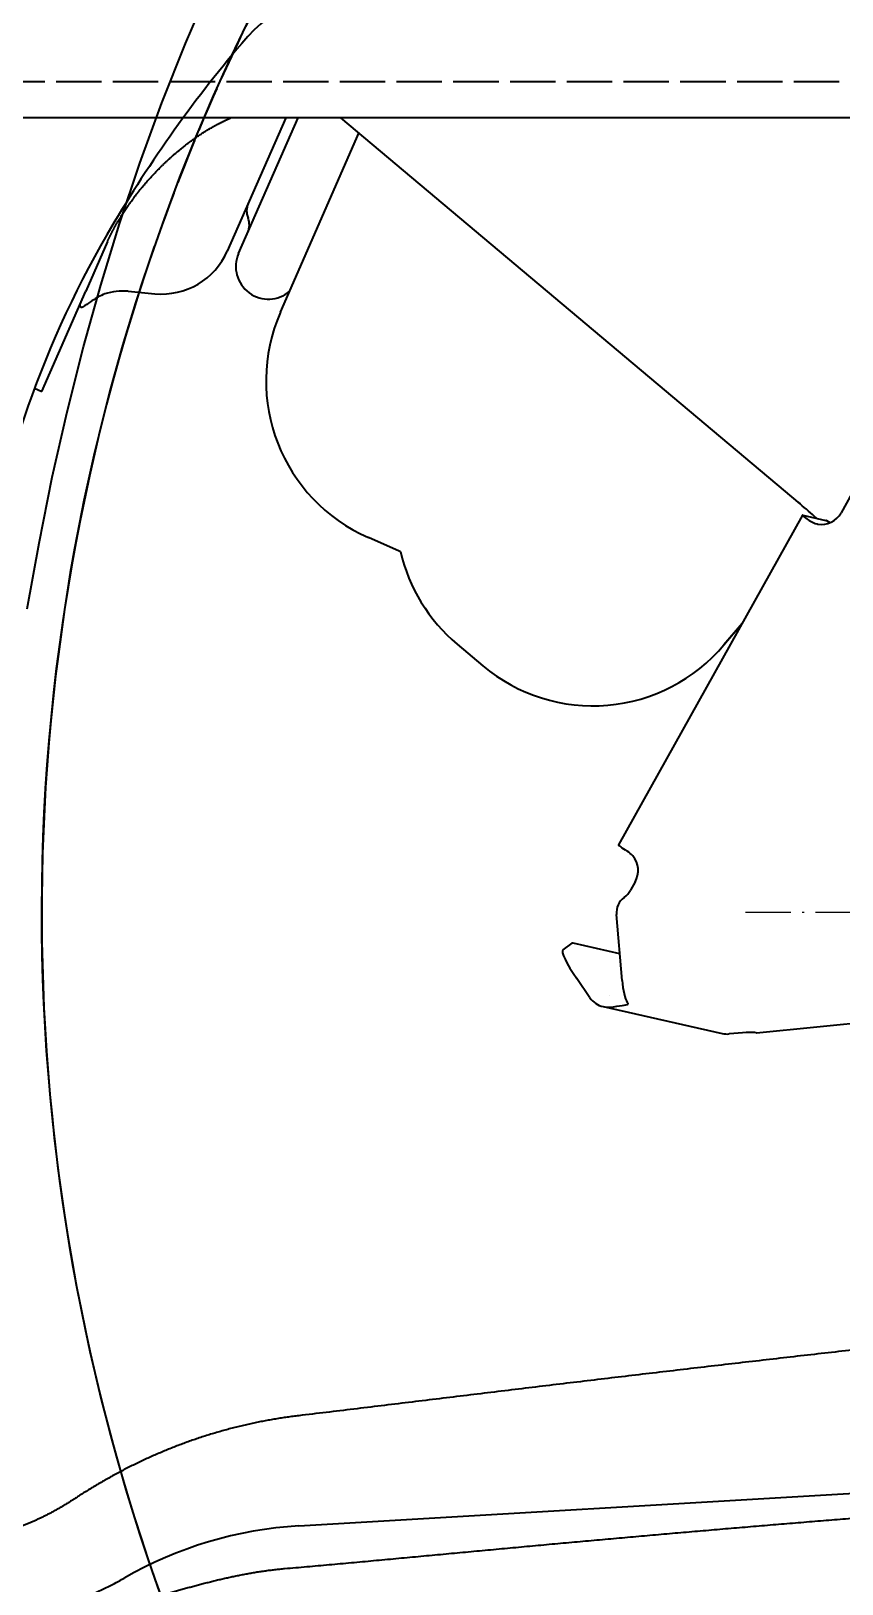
# Model space of a CAD drawing. Header units: millimetres. Extents: x 120 to 10915, y 515 to 8014.
# Drawn here: x 7711.1 to 7925.5, y 4512.3 to 4922.9 of the extents above; entities that cross this region are included whole.
import ezdxf

# ---------------------------------------------------------------- set-up
doc = ezdxf.new("R2010")
doc.units = ezdxf.units.MM
doc.linetypes.add('DASHDOT', pattern=[18.5, 12, -3, 0.5, -3])
doc.linetypes.add('DASHED', pattern=[15, 12, -3])
doc.layers.get('0').update_dxf_attribs({"lineweight": 13})
doc.layers.add('203_Chassis_left_side_view', color=7, linetype='Continuous', lineweight=13)

# ---------------------------------------------------------------- blocks, each defined once
blk = doc.blocks.new('2854281')
at = {"layer": '203_Chassis_left_side_view', "color": 2, "linetype": 'DASHDOT', "lineweight": 25}
blk.add_line((7900, 790), (8600, 790), dxfattribs=at)
at = {"layer": '203_Chassis_left_side_view', "color": 3, "lineweight": 35}
for start in [292.2753, 161.2829]:
    blk.add_arc((8250, 790), 536, start, 247.7247, dxfattribs=at)
at = {"layer": '203_Chassis_left_side_view', "color": 3, "linetype": 'DASHED', "lineweight": 35}
blk.add_arc((8250, 790), 536, 115.9399, 161.2829, dxfattribs=at)
blk = doc.blocks.new('2908045')
at = {"layer": '203_Chassis_left_side_view', "color": 3, "lineweight": 35}
for p, q in [((7778.44, 1000), (7763, 964.78)), ((7765.99, 964.12), (7781.72, 1000)), ((7914.44, 897.89), (7792.97, 1000)), ((7777.06, 948.58), (7797.81, 995.93)), ((7731.36, 967.33), (7725.58, 954.15)), ((7713.96, 927.65), (7725.58, 954.15)), ((7736.78, 954.13), (7743.86, 953.48)), ((7712, 928.51), (7713.96, 927.65)), ((7912.74, 899.32), (7913.31, 898.85)), ((7929.06, 902.42), (7925.24, 895.56)), ((7913.87, 898.37), (7914.44, 897.89)), ((7915.02, 894.9), (7866.43, 807.74)), ((7915.18, 894.91), (7921.2, 893.55)), ((7922.34, 892.94), (7921.47, 893.44)), ((7808.47, 885.43), (7800.32, 889)), ((7808.8, 885.28), (7808.47, 885.43)), ((7899.08, 866.3), (7894.3, 860.62)), ((7894.3, 860.62), (7898.24, 865.31)), ((7823.77, 860.83), (7830.58, 855.1)), ((7870.82, 797.94), (7869.62, 795.78)), ((7867.36, 771.92), (7865.88, 789.32)), ((7854.11, 781.73), (7851.71, 779.98)), ((7866.76, 778.97), (7854.4, 781.76)), ((7858.87, 767.34), (7855.39, 772.39)), ((7863.98, 767.86), (7863.92, 767.85)), ((7862.34, 764.98), (7893.78, 757.88)), ((7864.17, 764.87), (7864.23, 764.88)), ((7902.91, 758.06), (7947.11, 762.49)), ((7895.61, 757.77), (7895.67, 757.78))]:
    blk.add_line(p, q, dxfattribs=at)
for centre, radius, start, end in [((7773.12, 975.41), 5, 157.4891, 201.9), ((7763.84, 971.68), 5, 336.327, 21.9), ((7745.6, 972.4), 19, 264.7627, 336.3274), ((7773.86, 960.67), 8.6, 156.327, 311.1046), ((7818.48, 930.42), 45.23, 156.3271, 246.327), ((7837.15, 805.9), 120.16, 47.2298, 49.9625), ((7919.92, 897.55), 5.03, 238.9371, 257.6457), ((7920.09, 898.16), 5.67, 257.2826, 260.0039), ((7852.87, 895.45), 45.23, 192.9859, 229.95), ((7906.56, 863.11), 8.6, 165.1722, 170.7222), ((7859.68, 889.73), 45.23, 229.95, 319.95), ((7865.53, 800.92), 6.07, 39.9203, 58.111), ((7868.79, 765.7), 0.0981, 307.3948, 11.4147)]:
    blk.add_arc(centre, radius, start, end, dxfattribs=at)
for centre, major_axis, ratio, start_param, end_param in [((7920.16, 898.48), (1.32, 5.85), 0.974265, 3.187893, 4.418852), ((7920.26, 891.98), (-5.24, 2.92), 0.065219, 0.000001, 1.013012), ((7920.26, 891.98), (-5.24, 2.92), 0.065219, 6.065238, 6.283185), ((7911.49, 876.11), (-9.99, -17.33), 0.215765, 3.141585, 3.208435), ((7871.67, 804.82), (5.24, -2.92), 0.065219, 3.141593, 4.154605), ((7865.75, 800.86), (1.32, 5.85), 0.974265, 4.418852, 5.649812), ((7870.74, 789.81), (1.1, 4.88), 0.974265, 0.843022, 1.885173), ((7864.55, 798.71), (1.32, 5.85), 0.974265, 3.984615, 4.418852), ((7859.99, 773.64), (-5.88, 8.09), 0.15079, 6.112883, 6.283185), ((7857.59, 771.89), (-5.88, 8.09), 0.15079, 0, 1.400494), ((7868.68, 771.62), (0.6, -5.97), 0.214359, 4.640968, 5.871928), ((7863.66, 770.83), (1.32, 5.85), 0.974265, 2.408772, 3.141552), ((7863.66, 770.83), (1.32, 5.85), 0.974265, 3.141552, 3.455969), ((7862.91, 765.17), (-5.98, -0.51), 0.069701, 1.787367, 3.018327), ((7895.1, 763.73), (1.32, 5.85), 0.974265, 3.141552, 3.455969), ((7896.99, 757.48), (-5.98, -0.51), 0.069701, 3.358164, 4.92896), ((7902.32, 764.03), (0.6, -5.97), 0.214359, 6.211765, 6.283265)]:
    blk.add_ellipse(centre, major_axis=major_axis, ratio=ratio, start_param=start_param, end_param=end_param, dxfattribs=at)
for points, degree, knots in [([(7731.36, 967.33), (7732.2, 969.23), (7733.24, 971.23), (7734.43, 973.28), (7737.4, 977.84), (7741, 982.37), (7743.14, 984.8), (7746.89, 988.63), (7751.11, 992.17), (7752.8, 993.48), (7755.92, 995.71), (7759.28, 997.7), (7760.79, 998.53), (7762.35, 999.29), (7763.96, 1000)], 5, [0, 0, 0, 0, 0, 0, 35.525743, 35.525743, 35.525743, 78.63817, 78.63817, 78.63817, 105.547315, 105.547315, 105.547315, 126.474674, 126.474674, 126.474674, 126.474674, 126.474674, 126.474674]), ([(7736.78, 954.13), (7735.74, 954.23), (7733.65, 954.18), (7730.38, 953.53), (7727.53, 951.88), (7725.85, 950.65), (7724.12, 949.46), (7724.01, 950.56), (7724.24, 951.09)], 3, [0, 0, 0, 0, 3.116662, 6.233324, 9.982643, 12.445053, 13.460129, 14.700413, 14.700413, 14.700413, 14.700413])]:
    blk.add_open_spline(points, degree=degree, knots=knots, dxfattribs=at)
blk.add_open_spline([(7868.71, 766.1), (7868.77, 766), (7868.82, 765.91), (7868.86, 765.84), (7868.88, 765.77), (7868.89, 765.72)], degree=5, dxfattribs=at)
blk = doc.blocks.new('3324728_1')
at = {"layer": '203_Chassis_left_side_view', "color": 3, "lineweight": 35}
blk.add_line((7781.92, 627.67), (8103.05, 646.54), dxfattribs=at)
for centre, radius, start, end in [((7804.97, 987.37), 49.99, 95.4365, 139.7675), ((8033.99, 793.58), 350, 139.7637, 149.9079), ((7960.45, 836.2), 265, 149.9079, 173), ((7788.07, 522.85), 105, 93.3624, 119.8855)]:
    blk.add_arc(centre, radius, start, end, dxfattribs=at)
for points in [[(8072.76, 690.37), (8014.5, 684.03), (7956.44, 677.04), (7898.11, 671.39), (7840, 663.73), (7781.89, 656.82)], [(7781.89, 656.82), (7769.48, 655.34), (7757.22, 652.43), (7745.38, 648), (7734.2, 642.3), (7723.71, 635.57)], [(8014.2, 636.72), (7967.02, 632.64), (7919.8, 629.01), (7872.47, 625.54), (7825.29, 620.37), (7778.16, 616.32)], [(7723.71, 635.57), (7720.37, 633.41), (7717.32, 631.4), (7713.91, 629.7), (7710.48, 628.25), (7706.91, 627.02)], [(7778.16, 616.32), (7767.66, 615.42), (7757.43, 612.99), (7747.65, 609.93), (7737.92, 606.83), (7728.17, 604.26)], [(7673.62, 598.69), (7686.33, 599.54), (7699.08, 600.92), (7711.78, 603.22), (7724.4, 607.35), (7735.76, 613.89)]]:
    blk.add_open_spline(points, degree=5, dxfattribs=at)
blk = doc.blocks.new('2838266')
at = {"layer": '203_Chassis_left_side_view', "color": 4, "linetype": 'DASHED', "lineweight": 35}
blk.add_line((8824.749756, 1009.5), (7200, 1009.5), dxfattribs=at)
blk = doc.blocks.new('2774928')
at = {"layer": '203_Chassis_left_side_view', "color": 3, "lineweight": 35}
blk.add_lwpolyline([(7710.131348, 870.129639), (7713.240234, 887.572632), (7716.742188, 904.94043), (7720.652344, 922.220947), (7724.984375, 939.401123), (7729.534668, 955.725037), (7734.492676, 971.930359), (7739.869629, 988.001465), (7745.675781, 1003.922058), (7751.920898, 1019.675232), (7758.611816, 1035.243774)], dxfattribs=at)

msp = doc.modelspace()

# ---------------------------------------------------------------- linework, layer by layer
at = {"layer": '203_Chassis_left_side_view', "color": 3, "lineweight": 35}
msp.add_line((10210, 4900), (4055, 4900), dxfattribs=at)

# ---------------------------------------------------------------- block references
at = {"color": 7, "lineweight": 35}
for name in ['2854281', '2774928', '2908045', '2838266', '3324728_1']:
    msp.add_blockref(name, (0, 3900), dxfattribs=at)

doc.saveas('drawing.dxf')
